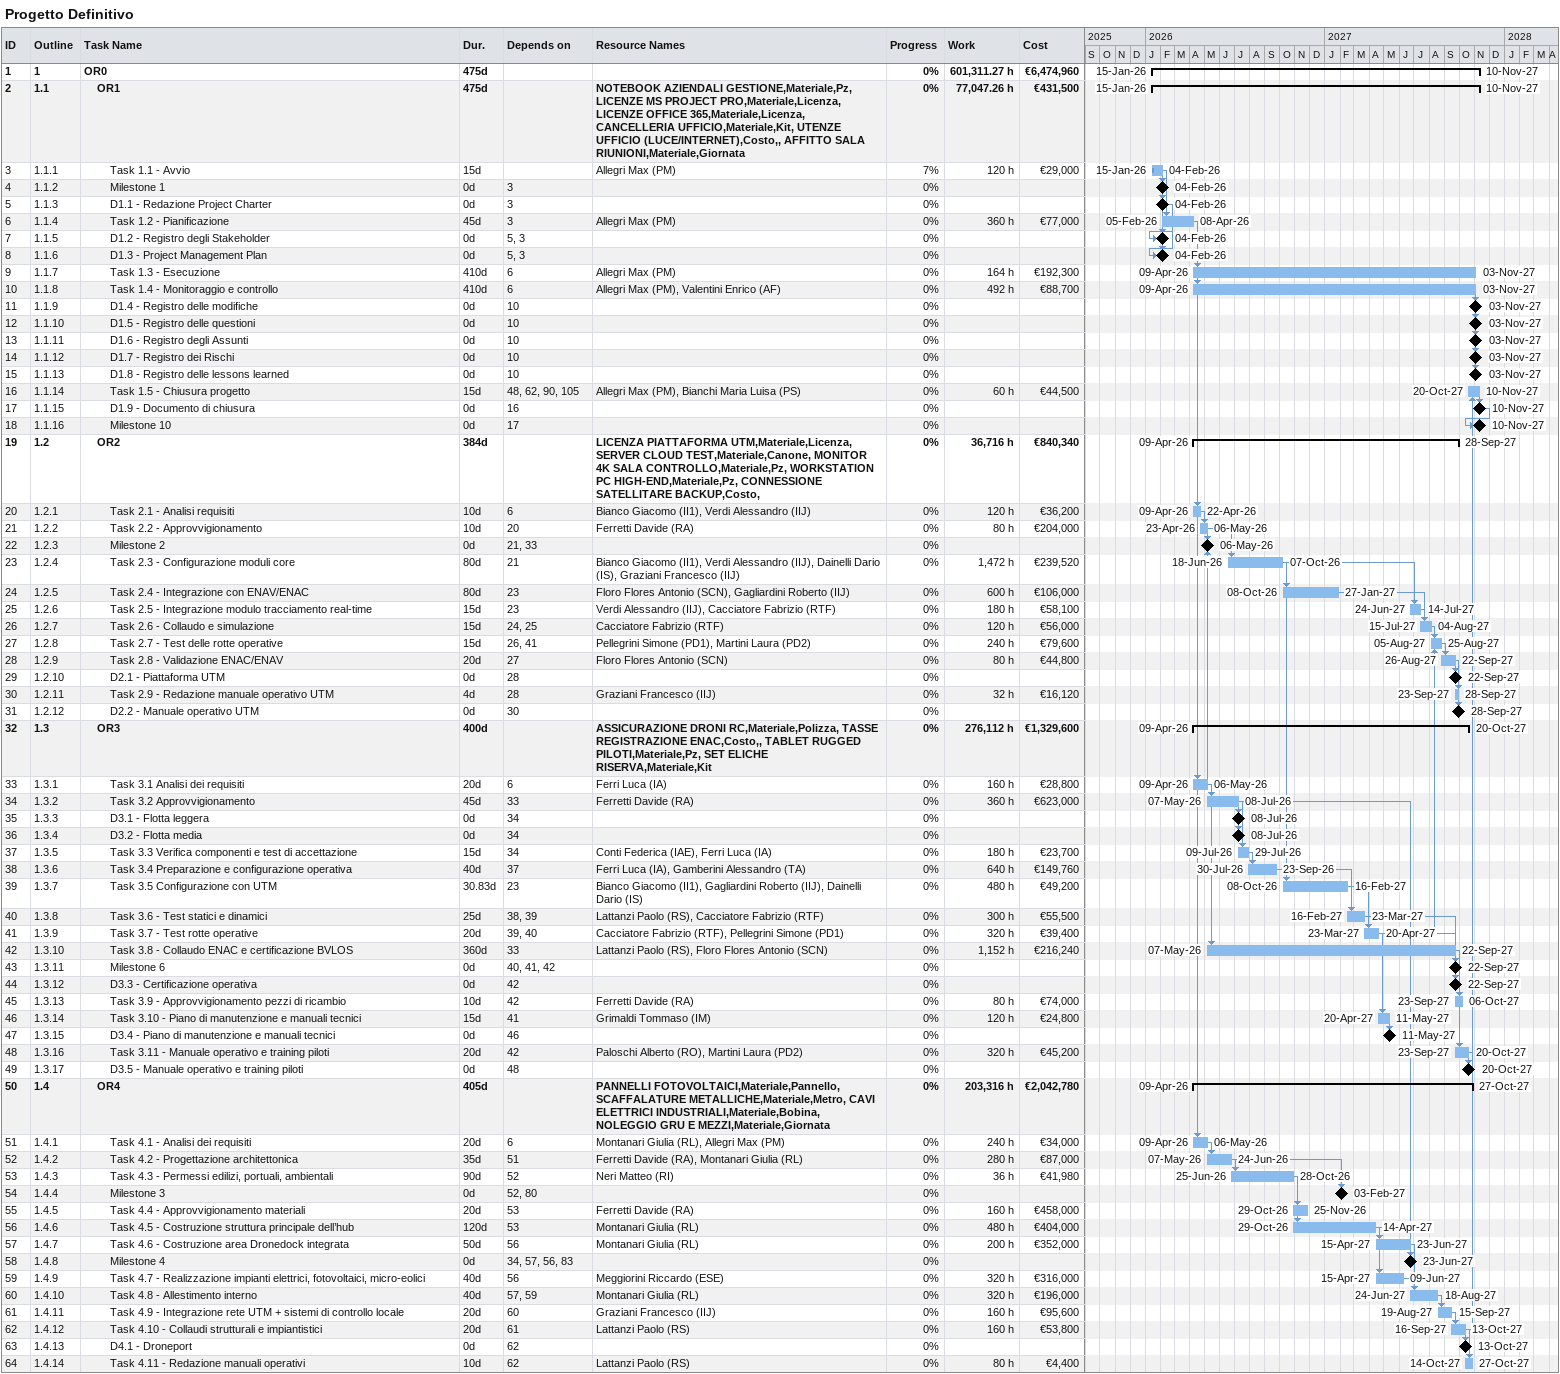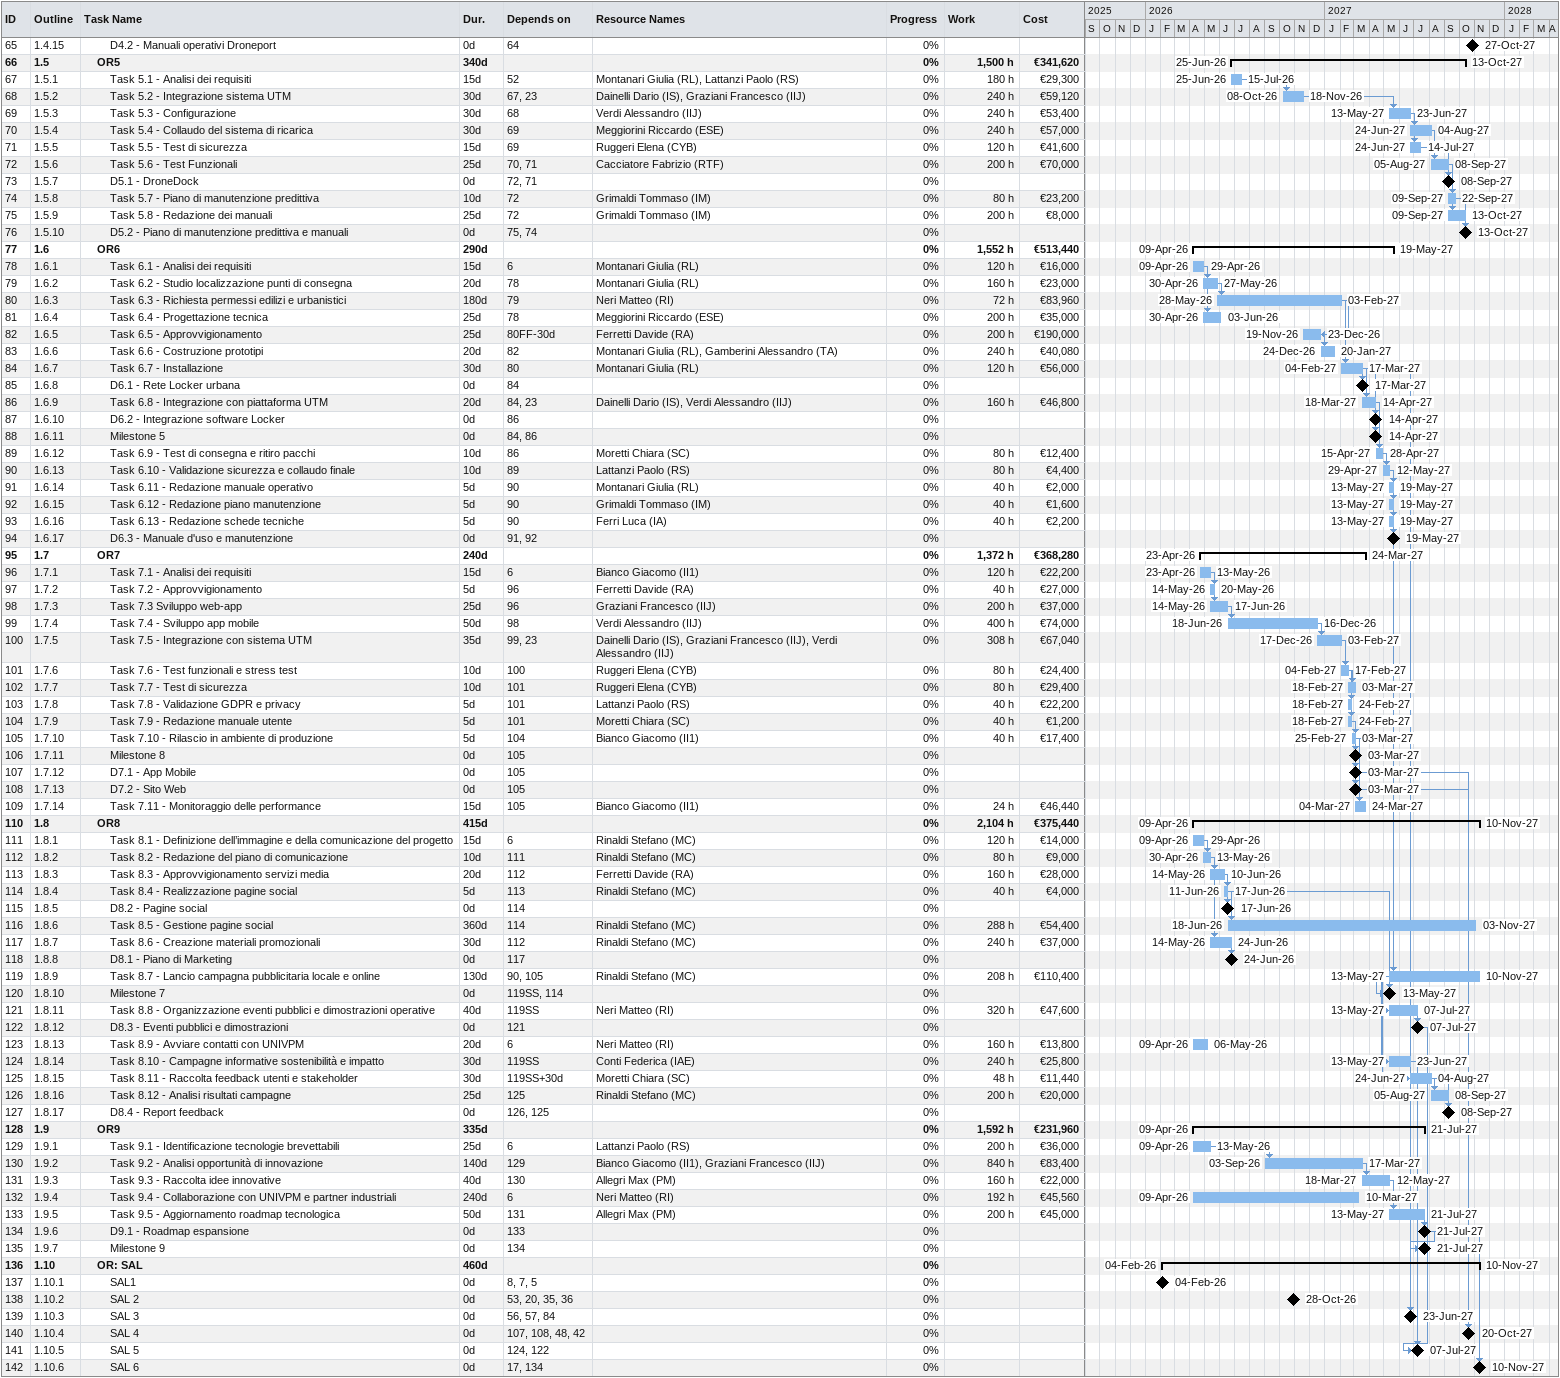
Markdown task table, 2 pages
Progetto Definitivo

| ID | WBS | Task | Duration | Start | Finish | Predecessors | Resources | % complete | Work (h) | Cost (€) |
|---|---|---|---|---|---|---|---|---|---|---|
| 1 | 1 | **OR0** | 475d | 2026-01-15 | 2027-11-10 |  |  | 0 | 601311.27 | 6474960 |
| 2 | 1.1 | **OR1** | 475d | 2026-01-15 | 2027-11-10 |  | NOTEBOOK AZIENDALI GESTIONE,Materiale,Pz, LICENZE MS PROJECT PRO,Materiale,Licenza, LICENZE OFFICE 365,Materiale,Licenza, CANCELLERIA UFFICIO,Materiale,Kit, UTENZE UFFICIO (LUCE/INTERNET),Costo,, AFFITTO SALA RIUNIONI,Materiale,Giornata | 0 | 77047.26 | 431500 |
| 3 | 1.1.1 | Task 1.1 - Avvio | 15d | 2026-01-15 | 2026-02-04 |  | Allegri Max (PM) | 7 | 120 | 29000 |
| 4 | 1.1.2 | Milestone 1 | 0d | 2026-02-04 | 2026-02-04 | 3 |  | 0 |  |  |
| 5 | 1.1.3 | D1.1 - Redazione Project Charter | 0d | 2026-02-04 | 2026-02-04 | 3 |  | 0 |  |  |
| 6 | 1.1.4 | Task 1.2 - Pianificazione | 45d | 2026-02-05 | 2026-04-08 | 3 | Allegri Max (PM) | 0 | 360 | 77000 |
| 7 | 1.1.5 | D1.2 - Registro degli Stakeholder | 0d | 2026-02-04 | 2026-02-04 | 5, 3 |  | 0 |  |  |
| 8 | 1.1.6 | D1.3 - Project Management Plan | 0d | 2026-02-04 | 2026-02-04 | 5, 3 |  | 0 |  |  |
| 9 | 1.1.7 | Task 1.3 - Esecuzione | 410d | 2026-04-09 | 2027-11-03 | 6 | Allegri Max (PM) | 0 | 164 | 192300 |
| 10 | 1.1.8 | Task 1.4 - Monitoraggio e controllo | 410d | 2026-04-09 | 2027-11-03 | 6 | Allegri Max (PM), Valentini Enrico (AF) | 0 | 492 | 88700 |
| 11 | 1.1.9 | D1.4 - Registro delle modifiche | 0d | 2027-11-03 | 2027-11-03 | 10 |  | 0 |  |  |
| 12 | 1.1.10 | D1.5 - Registro delle questioni | 0d | 2027-11-03 | 2027-11-03 | 10 |  | 0 |  |  |
| 13 | 1.1.11 | D1.6 - Registro degli Assunti | 0d | 2027-11-03 | 2027-11-03 | 10 |  | 0 |  |  |
| 14 | 1.1.12 | D1.7 - Registro dei Rischi | 0d | 2027-11-03 | 2027-11-03 | 10 |  | 0 |  |  |
| 15 | 1.1.13 | D1.8 - Registro delle lessons learned | 0d | 2027-11-03 | 2027-11-03 | 10 |  | 0 |  |  |
| 16 | 1.1.14 | Task 1.5 - Chiusura progetto | 15d | 2027-10-20 | 2027-11-10 | 48, 62, 90, 105 | Allegri Max (PM), Bianchi Maria Luisa (PS) | 0 | 60 | 44500 |
| 17 | 1.1.15 | D1.9 - Documento di chiusura | 0d | 2027-11-10 | 2027-11-10 | 16 |  | 0 |  |  |
| 18 | 1.1.16 | Milestone 10 | 0d | 2027-11-10 | 2027-11-10 | 17 |  | 0 |  |  |
| 19 | 1.2 | **OR2** | 384d | 2026-04-09 | 2027-09-28 |  | LICENZA PIATTAFORMA UTM,Materiale,Licenza, SERVER CLOUD TEST,Materiale,Canone, MONITOR 4K SALA CONTROLLO,Materiale,Pz, WORKSTATION PC HIGH-END,Materiale,Pz, CONNESSIONE SATELLITARE BACKUP,Costo, | 0 | 36716 | 840340 |
| 20 | 1.2.1 | Task 2.1 - Analisi requisiti | 10d | 2026-04-09 | 2026-04-22 | 6 | Bianco Giacomo (II1), Verdi Alessandro (IIJ) | 0 | 120 | 36200 |
| 21 | 1.2.2 | Task 2.2 - Approvvigionamento | 10d | 2026-04-23 | 2026-05-06 | 20 | Ferretti Davide (RA) | 0 | 80 | 204000 |
| 22 | 1.2.3 | Milestone 2 | 0d | 2026-05-06 | 2026-05-06 | 21, 33 |  | 0 |  |  |
| 23 | 1.2.4 | Task 2.3 - Configurazione moduli core | 80d | 2026-06-18 | 2026-10-07 | 21 | Bianco Giacomo (II1), Verdi Alessandro (IIJ), Dainelli Dario (IS), Graziani Francesco (IIJ) | 0 | 1472 | 239520 |
| 24 | 1.2.5 | Task 2.4 - Integrazione con ENAV/ENAC | 80d | 2026-10-08 | 2027-01-27 | 23 | Floro Flores Antonio (SCN), Gagliardini Roberto (IIJ) | 0 | 600 | 106000 |
| 25 | 1.2.6 | Task 2.5 - Integrazione modulo tracciamento real-time | 15d | 2027-06-24 | 2027-07-14 | 23 | Verdi Alessandro (IIJ), Cacciatore Fabrizio (RTF) | 0 | 180 | 58100 |
| 26 | 1.2.7 | Task 2.6 - Collaudo e simulazione | 15d | 2027-07-15 | 2027-08-04 | 24, 25 | Cacciatore Fabrizio (RTF) | 0 | 120 | 56000 |
| 27 | 1.2.8 | Task 2.7 - Test delle rotte operative | 15d | 2027-08-05 | 2027-08-25 | 26, 41 | Pellegrini Simone (PD1), Martini Laura (PD2) | 0 | 240 | 79600 |
| 28 | 1.2.9 | Task 2.8 - Validazione ENAC/ENAV | 20d | 2027-08-26 | 2027-09-22 | 27 | Floro Flores Antonio (SCN) | 0 | 80 | 44800 |
| 29 | 1.2.10 | D2.1 - Piattaforma UTM | 0d | 2027-09-22 | 2027-09-22 | 28 |  | 0 |  |  |
| 30 | 1.2.11 | Task 2.9 - Redazione manuale operativo UTM | 4d | 2027-09-23 | 2027-09-28 | 28 | Graziani Francesco (IIJ) | 0 | 32 | 16120 |
| 31 | 1.2.12 | D2.2 - Manuale operativo UTM | 0d | 2027-09-28 | 2027-09-28 | 30 |  | 0 |  |  |
| 32 | 1.3 | **OR3** | 400d | 2026-04-09 | 2027-10-20 |  | ASSICURAZIONE DRONI RC,Materiale,Polizza, TASSE REGISTRAZIONE ENAC,Costo,, TABLET RUGGED PILOTI,Materiale,Pz, SET ELICHE RISERVA,Materiale,Kit | 0 | 276112 | 1329600 |
| 33 | 1.3.1 | Task 3.1 Analisi dei requisiti | 20d | 2026-04-09 | 2026-05-06 | 6 | Ferri Luca (IA) | 0 | 160 | 28800 |
| 34 | 1.3.2 | Task 3.2 Approvvigionamento | 45d | 2026-05-07 | 2026-07-08 | 33 | Ferretti Davide (RA) | 0 | 360 | 623000 |
| 35 | 1.3.3 | D3.1 - Flotta leggera | 0d | 2026-07-08 | 2026-07-08 | 34 |  | 0 |  |  |
| 36 | 1.3.4 | D3.2 - Flotta media | 0d | 2026-07-08 | 2026-07-08 | 34 |  | 0 |  |  |
| 37 | 1.3.5 | Task 3.3 Verifica componenti e test di accettazione | 15d | 2026-07-09 | 2026-07-29 | 34 | Conti Federica (IAE), Ferri Luca (IA) | 0 | 180 | 23700 |
| 38 | 1.3.6 | Task 3.4 Preparazione e configurazione operativa | 40d | 2026-07-30 | 2026-09-23 | 37 | Ferri Luca (IA), Gamberini Alessandro (TA) | 0 | 640 | 149760 |
| 39 | 1.3.7 | Task 3.5 Configurazione con UTM | 30.83d | 2026-10-08 | 2027-02-16 | 23 | Bianco Giacomo (II1), Gagliardini Roberto (IIJ), Dainelli Dario (IS) | 0 | 480 | 49200 |
| 40 | 1.3.8 | Task 3.6 - Test statici e dinamici | 25d | 2027-02-16 | 2027-03-23 | 38, 39 | Lattanzi Paolo (RS), Cacciatore Fabrizio (RTF) | 0 | 300 | 55500 |
| 41 | 1.3.9 | Task 3.7 - Test rotte operative | 20d | 2027-03-23 | 2027-04-20 | 39, 40 | Cacciatore Fabrizio (RTF), Pellegrini Simone (PD1) | 0 | 320 | 39400 |
| 42 | 1.3.10 | Task 3.8 - Collaudo ENAC e certificazione BVLOS | 360d | 2026-05-07 | 2027-09-22 | 33 | Lattanzi Paolo (RS), Floro Flores Antonio (SCN) | 0 | 1152 | 216240 |
| 43 | 1.3.11 | Milestone 6 | 0d | 2027-09-22 | 2027-09-22 | 40, 41, 42 |  | 0 |  |  |
| 44 | 1.3.12 | D3.3 - Certificazione operativa | 0d | 2027-09-22 | 2027-09-22 | 42 |  | 0 |  |  |
| 45 | 1.3.13 | Task 3.9 - Approvvigionamento pezzi di ricambio | 10d | 2027-09-23 | 2027-10-06 | 42 | Ferretti Davide (RA) | 0 | 80 | 74000 |
| 46 | 1.3.14 | Task 3.10 - Piano di manutenzione e manuali tecnici | 15d | 2027-04-20 | 2027-05-11 | 41 | Grimaldi Tommaso (IM) | 0 | 120 | 24800 |
| 47 | 1.3.15 | D3.4 - Piano di manutenzione e manuali tecnici | 0d | 2027-05-11 | 2027-05-11 | 46 |  | 0 |  |  |
| 48 | 1.3.16 | Task 3.11 - Manuale operativo e training piloti | 20d | 2027-09-23 | 2027-10-20 | 42 | Paloschi Alberto (RO), Martini Laura (PD2) | 0 | 320 | 45200 |
| 49 | 1.3.17 | D3.5 - Manuale operativo e training piloti | 0d | 2027-10-20 | 2027-10-20 | 48 |  | 0 |  |  |
| 50 | 1.4 | **OR4** | 405d | 2026-04-09 | 2027-10-27 |  | PANNELLI FOTOVOLTAICI,Materiale,Pannello, SCAFFALATURE METALLICHE,Materiale,Metro, CAVI ELETTRICI INDUSTRIALI,Materiale,Bobina, NOLEGGIO GRU E MEZZI,Materiale,Giornata | 0 | 203316 | 2042780 |
| 51 | 1.4.1 | Task 4.1 - Analisi dei requisiti | 20d | 2026-04-09 | 2026-05-06 | 6 | Montanari Giulia (RL), Allegri Max (PM) | 0 | 240 | 34000 |
| 52 | 1.4.2 | Task 4.2 - Progettazione architettonica | 35d | 2026-05-07 | 2026-06-24 | 51 | Ferretti Davide (RA), Montanari Giulia (RL) | 0 | 280 | 87000 |
| 53 | 1.4.3 | Task 4.3 - Permessi edilizi, portuali, ambientali | 90d | 2026-06-25 | 2026-10-28 | 52 | Neri Matteo (RI) | 0 | 36 | 41980 |
| 54 | 1.4.4 | Milestone 3 | 0d | 2027-02-03 | 2027-02-03 | 52, 80 |  | 0 |  |  |
| 55 | 1.4.5 | Task 4.4 - Approvvigionamento materiali | 20d | 2026-10-29 | 2026-11-25 | 53 | Ferretti Davide (RA) | 0 | 160 | 458000 |
| 56 | 1.4.6 | Task 4.5 - Costruzione struttura principale dell’hub | 120d | 2026-10-29 | 2027-04-14 | 53 | Montanari Giulia (RL) | 0 | 480 | 404000 |
| 57 | 1.4.7 | Task 4.6 - Costruzione area Dronedock integrata | 50d | 2027-04-15 | 2027-06-23 | 56 | Montanari Giulia (RL) | 0 | 200 | 352000 |
| 58 | 1.4.8 | Milestone 4 | 0d | 2027-06-23 | 2027-06-23 | 34, 57, 56, 83 |  | 0 |  |  |
| 59 | 1.4.9 | Task 4.7 - Realizzazione impianti elettrici, fotovoltaici, micro-eolici | 40d | 2027-04-15 | 2027-06-09 | 56 | Meggiorini Riccardo (ESE) | 0 | 320 | 316000 |
| 60 | 1.4.10 | Task 4.8 - Allestimento interno | 40d | 2027-06-24 | 2027-08-18 | 57, 59 | Montanari Giulia (RL) | 0 | 320 | 196000 |
| 61 | 1.4.11 | Task 4.9 - Integrazione rete UTM + sistemi di controllo locale | 20d | 2027-08-19 | 2027-09-15 | 60 | Graziani Francesco (IIJ) | 0 | 160 | 95600 |
| 62 | 1.4.12 | Task 4.10 - Collaudi strutturali e impiantistici | 20d | 2027-09-16 | 2027-10-13 | 61 | Lattanzi Paolo (RS) | 0 | 160 | 53800 |
| 63 | 1.4.13 | D4.1 - Droneport | 0d | 2027-10-13 | 2027-10-13 | 62 |  | 0 |  |  |
| 64 | 1.4.14 | Task 4.11 - Redazione manuali operativi | 10d | 2027-10-14 | 2027-10-27 | 62 | Lattanzi Paolo (RS) | 0 | 80 | 4400 |
| 65 | 1.4.15 | D4.2 - Manuali operativi Droneport | 0d | 2027-10-27 | 2027-10-27 | 64 |  | 0 |  |  |
| 66 | 1.5 | **OR5** | 340d | 2026-06-25 | 2027-10-13 |  |  | 0 | 1500 | 341620 |
| 67 | 1.5.1 | Task 5.1 - Analisi dei requisiti | 15d | 2026-06-25 | 2026-07-15 | 52 | Montanari Giulia (RL), Lattanzi Paolo (RS) | 0 | 180 | 29300 |
| 68 | 1.5.2 | Task 5.2 - Integrazione sistema UTM | 30d | 2026-10-08 | 2026-11-18 | 67, 23 | Dainelli Dario (IS), Graziani Francesco (IIJ) | 0 | 240 | 59120 |
| 69 | 1.5.3 | Task 5.3 - Configurazione | 30d | 2027-05-13 | 2027-06-23 | 68 | Verdi Alessandro (IIJ) | 0 | 240 | 53400 |
| 70 | 1.5.4 | Task 5.4 - Collaudo del sistema di ricarica | 30d | 2027-06-24 | 2027-08-04 | 69 | Meggiorini Riccardo (ESE) | 0 | 240 | 57000 |
| 71 | 1.5.5 | Task 5.5 - Test di sicurezza | 15d | 2027-06-24 | 2027-07-14 | 69 | Ruggeri Elena (CYB) | 0 | 120 | 41600 |
| 72 | 1.5.6 | Task 5.6 - Test Funzionali | 25d | 2027-08-05 | 2027-09-08 | 70, 71 | Cacciatore Fabrizio (RTF) | 0 | 200 | 70000 |
| 73 | 1.5.7 | D5.1 - DroneDock | 0d | 2027-09-08 | 2027-09-08 | 72, 71 |  | 0 |  |  |
| 74 | 1.5.8 | Task 5.7 - Piano di manutenzione predittiva | 10d | 2027-09-09 | 2027-09-22 | 72 | Grimaldi Tommaso (IM) | 0 | 80 | 23200 |
| 75 | 1.5.9 | Task 5.8 - Redazione dei manuali | 25d | 2027-09-09 | 2027-10-13 | 72 | Grimaldi Tommaso (IM) | 0 | 200 | 8000 |
| 76 | 1.5.10 | D5.2 - Piano di manutenzione predittiva e manuali | 0d | 2027-10-13 | 2027-10-13 | 75, 74 |  | 0 |  |  |
| 77 | 1.6 | **OR6** | 290d | 2026-04-09 | 2027-05-19 |  |  | 0 | 1552 | 513440 |
| 78 | 1.6.1 | Task 6.1 - Analisi dei requisiti | 15d | 2026-04-09 | 2026-04-29 | 6 | Montanari Giulia (RL) | 0 | 120 | 16000 |
| 79 | 1.6.2 | Task 6.2 - Studio localizzazione punti di consegna | 20d | 2026-04-30 | 2026-05-27 | 78 | Montanari Giulia (RL) | 0 | 160 | 23000 |
| 80 | 1.6.3 | Task 6.3 - Richiesta permessi edilizi e urbanistici | 180d | 2026-05-28 | 2027-02-03 | 79 | Neri Matteo (RI) | 0 | 72 | 83960 |
| 81 | 1.6.4 | Task 6.4 - Progettazione tecnica | 25d | 2026-04-30 | 2026-06-03 | 78 | Meggiorini Riccardo (ESE) | 0 | 200 | 35000 |
| 82 | 1.6.5 | Task 6.5 - Approvvigionamento | 25d | 2026-11-19 | 2026-12-23 | 80FF-30d | Ferretti Davide (RA) | 0 | 200 | 190000 |
| 83 | 1.6.6 | Task 6.6 - Costruzione prototipi | 20d | 2026-12-24 | 2027-01-20 | 82 | Montanari Giulia (RL), Gamberini Alessandro (TA) | 0 | 240 | 40080 |
| 84 | 1.6.7 | Task 6.7 - Installazione | 30d | 2027-02-04 | 2027-03-17 | 80 | Montanari Giulia (RL) | 0 | 120 | 56000 |
| 85 | 1.6.8 | D6.1 - Rete Locker urbana | 0d | 2027-03-17 | 2027-03-17 | 84 |  | 0 |  |  |
| 86 | 1.6.9 | Task 6.8 - Integrazione con piattaforma UTM | 20d | 2027-03-18 | 2027-04-14 | 84, 23 | Dainelli Dario (IS), Verdi Alessandro (IIJ) | 0 | 160 | 46800 |
| 87 | 1.6.10 | D6.2 - Integrazione software Locker | 0d | 2027-04-14 | 2027-04-14 | 86 |  | 0 |  |  |
| 88 | 1.6.11 | Milestone 5 | 0d | 2027-04-14 | 2027-04-14 | 84, 86 |  | 0 |  |  |
| 89 | 1.6.12 | Task 6.9 - Test di consegna e ritiro pacchi | 10d | 2027-04-15 | 2027-04-28 | 86 | Moretti Chiara (SC) | 0 | 80 | 12400 |
| 90 | 1.6.13 | Task 6.10 - Validazione sicurezza e collaudo finale | 10d | 2027-04-29 | 2027-05-12 | 89 | Lattanzi Paolo (RS) | 0 | 80 | 4400 |
| 91 | 1.6.14 | Task 6.11 - Redazione manuale operativo | 5d | 2027-05-13 | 2027-05-19 | 90 | Montanari Giulia (RL) | 0 | 40 | 2000 |
| 92 | 1.6.15 | Task 6.12 - Redazione piano manutenzione | 5d | 2027-05-13 | 2027-05-19 | 90 | Grimaldi Tommaso (IM) | 0 | 40 | 1600 |
| 93 | 1.6.16 | Task 6.13 - Redazione schede tecniche | 5d | 2027-05-13 | 2027-05-19 | 90 | Ferri Luca (IA) | 0 | 40 | 2200 |
| 94 | 1.6.17 | D6.3 - Manuale d'uso e manutenzione | 0d | 2027-05-19 | 2027-05-19 | 91, 92 |  | 0 |  |  |
| 95 | 1.7 | **OR7** | 240d | 2026-04-23 | 2027-03-24 |  |  | 0 | 1372 | 368280 |
| 96 | 1.7.1 | Task 7.1 - Analisi dei requisiti | 15d | 2026-04-23 | 2026-05-13 | 6 | Bianco Giacomo (II1) | 0 | 120 | 22200 |
| 97 | 1.7.2 | Task 7.2 - Approvvigionamento | 5d | 2026-05-14 | 2026-05-20 | 96 | Ferretti Davide (RA) | 0 | 40 | 27000 |
| 98 | 1.7.3 | Task 7.3 Sviluppo web-app | 25d | 2026-05-14 | 2026-06-17 | 96 | Graziani Francesco (IIJ) | 0 | 200 | 37000 |
| 99 | 1.7.4 | Task 7.4 - Sviluppo app mobile | 50d | 2026-06-18 | 2026-12-16 | 98 | Verdi Alessandro (IIJ) | 0 | 400 | 74000 |
| 100 | 1.7.5 | Task 7.5 - Integrazione con sistema UTM | 35d | 2026-12-17 | 2027-02-03 | 99, 23 | Dainelli Dario (IS), Graziani Francesco (IIJ), Verdi Alessandro (IIJ) | 0 | 308 | 67040 |
| 101 | 1.7.6 | Task 7.6 - Test funzionali e stress test | 10d | 2027-02-04 | 2027-02-17 | 100 | Ruggeri Elena (CYB) | 0 | 80 | 24400 |
| 102 | 1.7.7 | Task 7.7 - Test di sicurezza | 10d | 2027-02-18 | 2027-03-03 | 101 | Ruggeri Elena (CYB) | 0 | 80 | 29400 |
| 103 | 1.7.8 | Task 7.8 - Validazione GDPR e privacy | 5d | 2027-02-18 | 2027-02-24 | 101 | Lattanzi Paolo (RS) | 0 | 40 | 22200 |
| 104 | 1.7.9 | Task 7.9 - Redazione manuale utente | 5d | 2027-02-18 | 2027-02-24 | 101 | Moretti Chiara (SC) | 0 | 40 | 1200 |
| 105 | 1.7.10 | Task 7.10 - Rilascio in ambiente di produzione | 5d | 2027-02-25 | 2027-03-03 | 104 | Bianco Giacomo (II1) | 0 | 40 | 17400 |
| 106 | 1.7.11 | Milestone 8 | 0d | 2027-03-03 | 2027-03-03 | 105 |  | 0 |  |  |
| 107 | 1.7.12 | D7.1 - App Mobile | 0d | 2027-03-03 | 2027-03-03 | 105 |  | 0 |  |  |
| 108 | 1.7.13 | D7.2 - Sito Web | 0d | 2027-03-03 | 2027-03-03 | 105 |  | 0 |  |  |
| 109 | 1.7.14 | Task 7.11 - Monitoraggio delle performance | 15d | 2027-03-04 | 2027-03-24 | 105 | Bianco Giacomo (II1) | 0 | 24 | 46440 |
| 110 | 1.8 | **OR8** | 415d | 2026-04-09 | 2027-11-10 |  |  | 0 | 2104 | 375440 |
| 111 | 1.8.1 | Task 8.1 - Definizione dell’immagine e della comunicazione del progetto | 15d | 2026-04-09 | 2026-04-29 | 6 | Rinaldi Stefano (MC) | 0 | 120 | 14000 |
| 112 | 1.8.2 | Task 8.2 - Redazione del piano di comunicazione | 10d | 2026-04-30 | 2026-05-13 | 111 | Rinaldi Stefano (MC) | 0 | 80 | 9000 |
| 113 | 1.8.3 | Task 8.3 - Approvvigionamento servizi media | 20d | 2026-05-14 | 2026-06-10 | 112 | Ferretti Davide (RA) | 0 | 160 | 28000 |
| 114 | 1.8.4 | Task 8.4 - Realizzazione pagine social | 5d | 2026-06-11 | 2026-06-17 | 113 | Rinaldi Stefano (MC) | 0 | 40 | 4000 |
| 115 | 1.8.5 | D8.2 - Pagine social | 0d | 2026-06-17 | 2026-06-17 | 114 |  | 0 |  |  |
| 116 | 1.8.6 | Task 8.5 - Gestione pagine social | 360d | 2026-06-18 | 2027-11-03 | 114 | Rinaldi Stefano (MC) | 0 | 288 | 54400 |
| 117 | 1.8.7 | Task 8.6 - Creazione materiali promozionali | 30d | 2026-05-14 | 2026-06-24 | 112 | Rinaldi Stefano (MC) | 0 | 240 | 37000 |
| 118 | 1.8.8 | D8.1 - Piano di Marketing | 0d | 2026-06-24 | 2026-06-24 | 117 |  | 0 |  |  |
| 119 | 1.8.9 | Task 8.7 - Lancio campagna pubblicitaria locale e online | 130d | 2027-05-13 | 2027-11-10 | 90, 105 | Rinaldi Stefano (MC) | 0 | 208 | 110400 |
| 120 | 1.8.10 | Milestone 7 | 0d | 2027-05-13 | 2027-05-13 | 119SS, 114 |  | 0 |  |  |
| 121 | 1.8.11 | Task 8.8 - Organizzazione eventi pubblici e dimostrazioni operative | 40d | 2027-05-13 | 2027-07-07 | 119SS | Neri Matteo (RI) | 0 | 320 | 47600 |
| 122 | 1.8.12 | D8.3 - Eventi pubblici e dimostrazioni | 0d | 2027-07-07 | 2027-07-07 | 121 |  | 0 |  |  |
| 123 | 1.8.13 | Task 8.9 - Avviare contatti con UNIVPM | 20d | 2026-04-09 | 2026-05-06 | 6 | Neri Matteo (RI) | 0 | 160 | 13800 |
| 124 | 1.8.14 | Task 8.10 - Campagne informative sostenibilità e impatto | 30d | 2027-05-13 | 2027-06-23 | 119SS | Conti Federica (IAE) | 0 | 240 | 25800 |
| 125 | 1.8.15 | Task 8.11 - Raccolta feedback utenti e stakeholder | 30d | 2027-06-24 | 2027-08-04 | 119SS+30d | Moretti Chiara (SC) | 0 | 48 | 11440 |
| 126 | 1.8.16 | Task 8.12 - Analisi risultati campagne | 25d | 2027-08-05 | 2027-09-08 | 125 | Rinaldi Stefano (MC) | 0 | 200 | 20000 |
| 127 | 1.8.17 | D8.4 - Report feedback | 0d | 2027-09-08 | 2027-09-08 | 126, 125 |  | 0 |  |  |
| 128 | 1.9 | **OR9** | 335d | 2026-04-09 | 2027-07-21 |  |  | 0 | 1592 | 231960 |
| 129 | 1.9.1 | Task 9.1 - Identificazione tecnologie brevettabili | 25d | 2026-04-09 | 2026-05-13 | 6 | Lattanzi Paolo (RS) | 0 | 200 | 36000 |
| 130 | 1.9.2 | Task 9.2 - Analisi opportunità di innovazione | 140d | 2026-09-03 | 2027-03-17 | 129 | Bianco Giacomo (II1), Graziani Francesco (IIJ) | 0 | 840 | 83400 |
| 131 | 1.9.3 | Task 9.3 - Raccolta idee innovative | 40d | 2027-03-18 | 2027-05-12 | 130 | Allegri Max (PM) | 0 | 160 | 22000 |
| 132 | 1.9.4 | Task 9.4 - Collaborazione con UNIVPM e partner industriali | 240d | 2026-04-09 | 2027-03-10 | 6 | Neri Matteo (RI) | 0 | 192 | 45560 |
| 133 | 1.9.5 | Task 9.5 - Aggiornamento roadmap tecnologica | 50d | 2027-05-13 | 2027-07-21 | 131 | Allegri Max (PM) | 0 | 200 | 45000 |
| 134 | 1.9.6 | D9.1 - Roadmap espansione | 0d | 2027-07-21 | 2027-07-21 | 133 |  | 0 |  |  |
| 135 | 1.9.7 | Milestone 9 | 0d | 2027-07-21 | 2027-07-21 | 134 |  | 0 |  |  |
| 136 | 1.10 | **OR: SAL** | 460d | 2026-02-04 | 2027-11-10 |  |  | 0 |  |  |
| 137 | 1.10.1 | SAL1 | 0d | 2026-02-04 | 2026-02-04 | 8, 7, 5 |  | 0 |  |  |
| 138 | 1.10.2 | SAL 2 | 0d | 2026-10-28 | 2026-10-28 | 53, 20, 35, 36 |  | 0 |  |  |
| 139 | 1.10.3 | SAL 3 | 0d | 2027-06-23 | 2027-06-23 | 56, 57, 84 |  | 0 |  |  |
| 140 | 1.10.4 | SAL 4 | 0d | 2027-10-20 | 2027-10-20 | 107, 108, 48, 42 |  | 0 |  |  |
| 141 | 1.10.5 | SAL 5 | 0d | 2027-07-07 | 2027-07-07 | 124, 122 |  | 0 |  |  |
| 142 | 1.10.6 | SAL 6 | 0d | 2027-11-10 | 2027-11-10 | 17, 134 |  | 0 |  |  |
